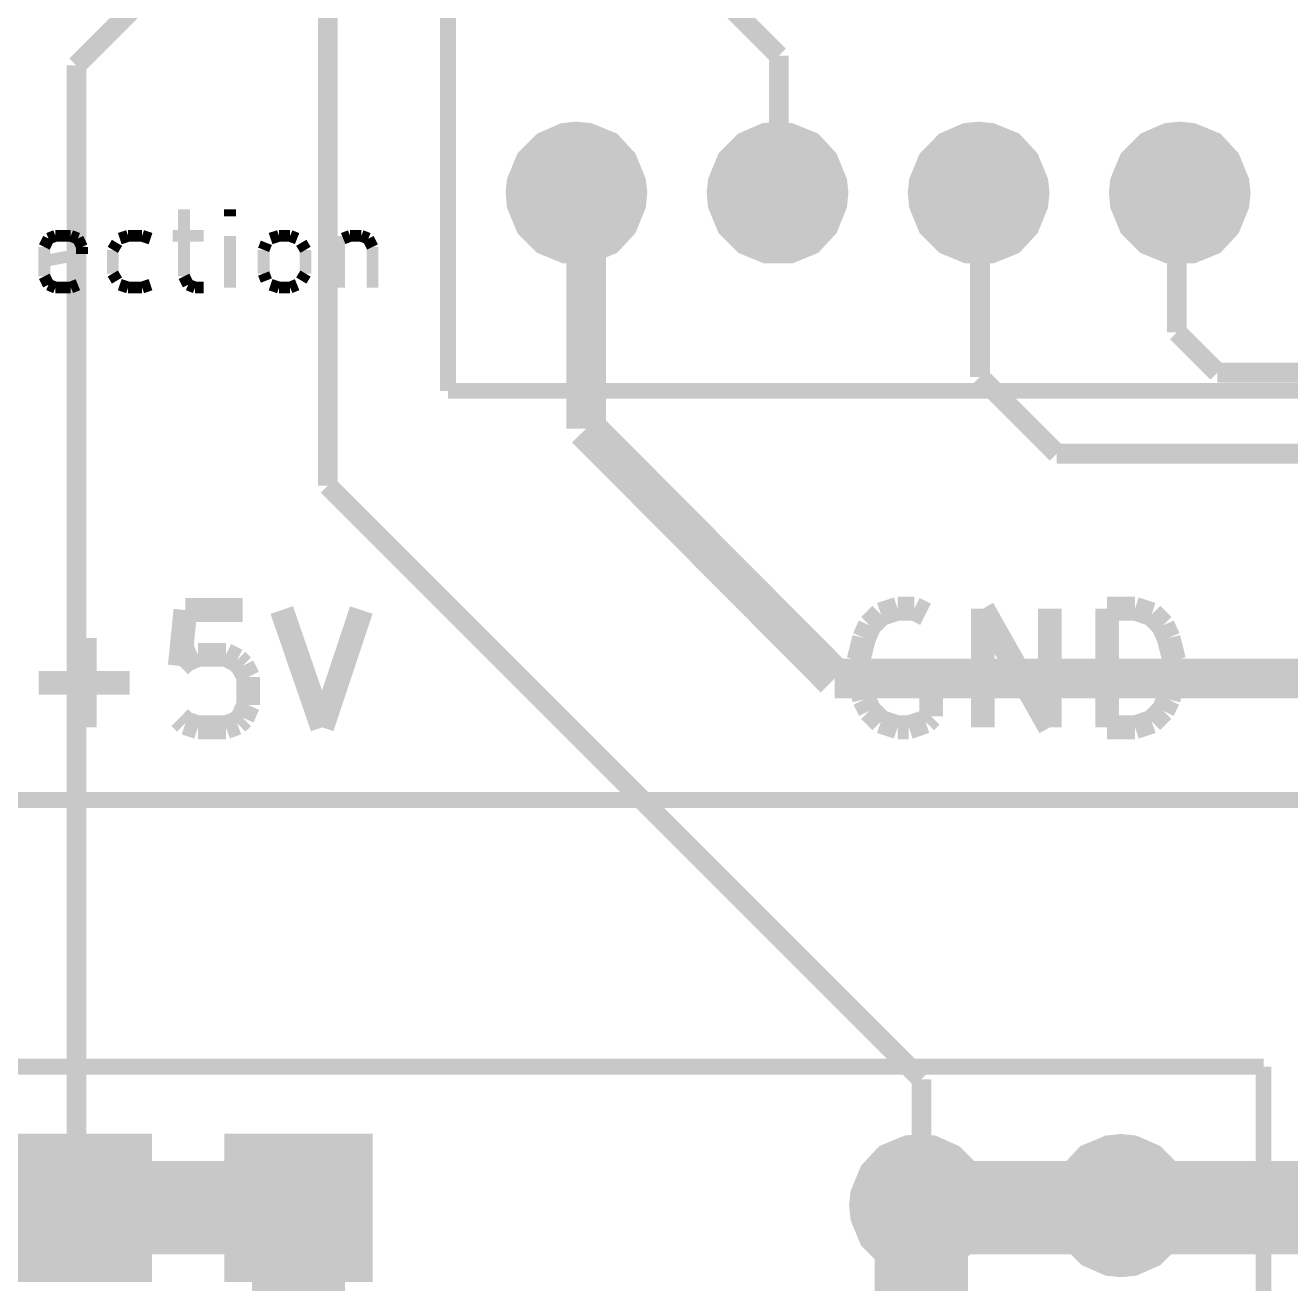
# Model space of a CAD drawing. Header units: millimetres. Extents: x 10 to 287, y 10 to 200.
# Drawn here: x 88.06 to 104.04, y 112.16 to 128.05 of the extents above; entities that cross this region are included whole.
import ezdxf

# ---------------------------------------------------------------- set-up
doc = ezdxf.new("R2010")
doc.units = ezdxf.units.MM
doc.layers.add('H', color=7, linetype='Continuous')
doc.layers.add('P', color=7, linetype='Continuous')

msp = doc.modelspace()

# ---------------------------------------------------------------- hatches: boundary and pattern name
at = {"layer": 'H', "linetype": 'Continuous'}
for points in [[(95.038, 125.095), (94.862, 125.113), (94.562, 125.236), (94.333, 125.465), (94.209, 125.765), (94.192, 125.924), (94.209, 126.1), (94.333, 126.4), (94.562, 126.63), (94.862, 126.753), (95.038, 126.753), (95.197, 126.753), (95.497, 126.63), (95.726, 126.4), (95.85, 126.1), (95.867, 125.924), (95.85, 125.765), (95.726, 125.465), (95.497, 125.236), (95.197, 125.113), (95.038, 125.095)], [(95.038, 125.095), (94.862, 125.113), (94.562, 125.236), (94.333, 125.465), (94.209, 125.765), (94.192, 125.924), (94.209, 126.1), (94.333, 126.4), (94.562, 126.63), (94.862, 126.753), (95.038, 126.753), (95.197, 126.753), (95.497, 126.63), (95.726, 126.4), (95.85, 126.1), (95.867, 125.924), (95.85, 125.765), (95.726, 125.465), (95.497, 125.236), (95.197, 125.113), (95.038, 125.095)], [(97.578, 125.095), (97.402, 125.113), (97.102, 125.236), (96.873, 125.465), (96.749, 125.765), (96.749, 125.924), (96.749, 126.1), (96.873, 126.4), (97.102, 126.63), (97.402, 126.753), (97.561, 126.753), (97.737, 126.753), (98.037, 126.63), (98.266, 126.4), (98.39, 126.1), (98.407, 125.924), (98.39, 125.765), (98.266, 125.465), (98.037, 125.236), (97.737, 125.113), (97.578, 125.095)], [(97.578, 125.095), (97.402, 125.113), (97.102, 125.236), (96.873, 125.465), (96.749, 125.765), (96.749, 125.924), (96.749, 126.1), (96.873, 126.4), (97.102, 126.63), (97.402, 126.753), (97.561, 126.753), (97.737, 126.753), (98.037, 126.63), (98.266, 126.4), (98.39, 126.1), (98.407, 125.924), (98.39, 125.765), (98.266, 125.465), (98.037, 125.236), (97.737, 125.113), (97.578, 125.095)], [(100.118, 125.095), (99.942, 125.113), (99.642, 125.236), (99.413, 125.465), (99.289, 125.765), (99.289, 125.924), (99.289, 126.1), (99.413, 126.4), (99.642, 126.63), (99.942, 126.753), (100.101, 126.753), (100.277, 126.753), (100.577, 126.63), (100.806, 126.4), (100.93, 126.1), (100.947, 125.924), (100.93, 125.765), (100.806, 125.465), (100.577, 125.236), (100.277, 125.113), (100.118, 125.095)], [(100.118, 125.095), (99.942, 125.113), (99.642, 125.236), (99.413, 125.465), (99.289, 125.765), (99.289, 125.924), (99.289, 126.1), (99.413, 126.4), (99.642, 126.63), (99.942, 126.753), (100.101, 126.753), (100.277, 126.753), (100.577, 126.63), (100.806, 126.4), (100.93, 126.1), (100.947, 125.924), (100.93, 125.765), (100.806, 125.465), (100.577, 125.236), (100.277, 125.113), (100.118, 125.095)], [(102.658, 125.095), (102.482, 125.113), (102.182, 125.236), (101.953, 125.465), (101.829, 125.765), (101.829, 125.924), (101.829, 126.1), (101.953, 126.4), (102.182, 126.63), (102.482, 126.753), (102.658, 126.753), (102.817, 126.753), (103.117, 126.63), (103.346, 126.4), (103.47, 126.1), (103.47, 125.924), (103.47, 125.765), (103.346, 125.465), (103.117, 125.236), (102.817, 125.113), (102.658, 125.095)], [(102.658, 125.095), (102.482, 125.113), (102.182, 125.236), (101.953, 125.465), (101.829, 125.765), (101.829, 125.924), (101.829, 126.1), (101.953, 126.4), (102.182, 126.63), (102.482, 126.753), (102.658, 126.753), (102.817, 126.753), (103.117, 126.63), (103.346, 126.4), (103.47, 126.1), (103.47, 125.924), (103.47, 125.765), (103.346, 125.465), (103.117, 125.236), (102.817, 125.113), (102.658, 125.095)], [(95.038, 125.448), (94.933, 125.448), (94.756, 125.536), (94.633, 125.659), (94.562, 125.836), (94.544, 125.924), (94.562, 126.03), (94.633, 126.189), (94.756, 126.33), (94.933, 126.4), (95.038, 126.4), (95.127, 126.4), (95.303, 126.33), (95.426, 126.189), (95.497, 126.03), (95.515, 125.924), (95.497, 125.836), (95.426, 125.659), (95.303, 125.536), (95.127, 125.448), (95.038, 125.448)], [(95.038, 125.448), (94.933, 125.448), (94.756, 125.536), (94.633, 125.659), (94.562, 125.836), (94.544, 125.924), (94.562, 126.03), (94.633, 126.189), (94.756, 126.33), (94.933, 126.4), (95.038, 126.4), (95.127, 126.4), (95.303, 126.33), (95.426, 126.189), (95.497, 126.03), (95.515, 125.924), (95.497, 125.836), (95.426, 125.659), (95.303, 125.536), (95.127, 125.448), (95.038, 125.448)], [(97.561, 125.448), (97.473, 125.448), (97.296, 125.536), (97.173, 125.659), (97.102, 125.836), (97.084, 125.924), (97.102, 126.03), (97.173, 126.189), (97.296, 126.33), (97.473, 126.4), (97.561, 126.4), (97.667, 126.4), (97.843, 126.33), (97.966, 126.189), (98.037, 126.03), (98.055, 125.924), (98.037, 125.836), (97.966, 125.659), (97.843, 125.536), (97.667, 125.448), (97.561, 125.448)], [(97.561, 125.448), (97.473, 125.448), (97.296, 125.536), (97.173, 125.659), (97.102, 125.836), (97.084, 125.924), (97.102, 126.03), (97.173, 126.189), (97.296, 126.33), (97.473, 126.4), (97.561, 126.4), (97.667, 126.4), (97.843, 126.33), (97.966, 126.189), (98.037, 126.03), (98.055, 125.924), (98.037, 125.836), (97.966, 125.659), (97.843, 125.536), (97.667, 125.448), (97.561, 125.448)], [(100.101, 125.448), (100.013, 125.448), (99.836, 125.536), (99.713, 125.659), (99.642, 125.836), (99.624, 125.924), (99.642, 126.03), (99.713, 126.189), (99.836, 126.33), (100.013, 126.4), (100.101, 126.4), (100.207, 126.4), (100.383, 126.33), (100.506, 126.189), (100.577, 126.03), (100.595, 125.924), (100.577, 125.836), (100.506, 125.659), (100.383, 125.536), (100.207, 125.448), (100.101, 125.448)], [(100.101, 125.448), (100.013, 125.448), (99.836, 125.536), (99.713, 125.659), (99.642, 125.836), (99.624, 125.924), (99.642, 126.03), (99.713, 126.189), (99.836, 126.33), (100.013, 126.4), (100.101, 126.4), (100.207, 126.4), (100.383, 126.33), (100.506, 126.189), (100.577, 126.03), (100.595, 125.924), (100.577, 125.836), (100.506, 125.659), (100.383, 125.536), (100.207, 125.448), (100.101, 125.448)], [(102.658, 125.448), (102.553, 125.448), (102.376, 125.536), (102.253, 125.659), (102.182, 125.836), (102.164, 125.924), (102.182, 126.03), (102.253, 126.189), (102.376, 126.33), (102.553, 126.4), (102.658, 126.4), (102.747, 126.4), (102.923, 126.33), (103.046, 126.189), (103.117, 126.03), (103.117, 125.924), (103.117, 125.836), (103.046, 125.659), (102.923, 125.536), (102.747, 125.448), (102.658, 125.448)], [(102.658, 125.448), (102.553, 125.448), (102.376, 125.536), (102.253, 125.659), (102.182, 125.836), (102.164, 125.924), (102.182, 126.03), (102.253, 126.189), (102.376, 126.33), (102.553, 126.4), (102.658, 126.4), (102.747, 126.4), (102.923, 126.33), (103.046, 126.189), (103.117, 126.03), (103.117, 125.924), (103.117, 125.836), (103.046, 125.659), (102.923, 125.536), (102.747, 125.448), (102.658, 125.448)], [(99.378, 112.307), (99.201, 112.324), (98.901, 112.448), (98.672, 112.677), (98.548, 112.977), (98.531, 113.136), (98.548, 113.312), (98.672, 113.594), (98.901, 113.824), (99.201, 113.947), (99.36, 113.965), (99.536, 113.947), (99.836, 113.824), (100.065, 113.594), (100.189, 113.312), (100.189, 113.136), (100.189, 112.977), (100.065, 112.677), (99.836, 112.448), (99.536, 112.324), (99.378, 112.307)], [(99.378, 112.307), (99.201, 112.324), (98.901, 112.448), (98.672, 112.677), (98.548, 112.977), (98.531, 113.136), (98.548, 113.312), (98.672, 113.594), (98.901, 113.824), (99.201, 113.947), (99.36, 113.965), (99.536, 113.947), (99.836, 113.824), (100.065, 113.594), (100.189, 113.312), (100.189, 113.136), (100.189, 112.977), (100.065, 112.677), (99.836, 112.448), (99.536, 112.324), (99.378, 112.307)], [(101.918, 112.307), (101.741, 112.324), (101.441, 112.448), (101.212, 112.677), (101.088, 112.977), (101.071, 113.136), (101.088, 113.312), (101.212, 113.594), (101.441, 113.824), (101.741, 113.947), (101.9, 113.965), (102.076, 113.947), (102.376, 113.824), (102.605, 113.594), (102.729, 113.312), (102.729, 113.136), (102.729, 112.977), (102.605, 112.677), (102.376, 112.448), (102.076, 112.324), (101.918, 112.307)], [(101.918, 112.307), (101.741, 112.324), (101.441, 112.448), (101.212, 112.677), (101.088, 112.977), (101.071, 113.136), (101.088, 113.312), (101.212, 113.594), (101.441, 113.824), (101.741, 113.947), (101.9, 113.965), (102.076, 113.947), (102.376, 113.824), (102.605, 113.594), (102.729, 113.312), (102.729, 113.136), (102.729, 112.977), (102.605, 112.677), (102.376, 112.448), (102.076, 112.324), (101.918, 112.307)], [(88.706, 112.66), (88.6, 112.66), (88.424, 112.73), (88.3, 112.871), (88.23, 113.048), (88.23, 113.136), (88.23, 113.242), (88.3, 113.4), (88.424, 113.542), (88.6, 113.612), (88.706, 113.612), (88.794, 113.612), (88.971, 113.542), (89.094, 113.4), (89.182, 113.242), (89.182, 113.136), (89.182, 113.048), (89.094, 112.871), (88.971, 112.73), (88.794, 112.66), (88.706, 112.66)], [(88.706, 112.66), (88.6, 112.66), (88.424, 112.73), (88.3, 112.871), (88.23, 113.048), (88.23, 113.136), (88.23, 113.242), (88.3, 113.4), (88.424, 113.542), (88.6, 113.612), (88.706, 113.612), (88.794, 113.612), (88.971, 113.542), (89.094, 113.4), (89.182, 113.242), (89.182, 113.136), (89.182, 113.048), (89.094, 112.871), (88.971, 112.73), (88.794, 112.66), (88.706, 112.66)], [(88.3, 112.695), (88.3, 113.542), (89.147, 113.542), (89.147, 112.695), (88.3, 112.695)], [(88.3, 112.695), (88.3, 113.542), (89.147, 113.542), (89.147, 112.695), (88.3, 112.695)], [(91.493, 112.66), (91.387, 112.66), (91.228, 112.73), (91.087, 112.871), (91.017, 113.048), (91.017, 113.136), (91.017, 113.242), (91.087, 113.4), (91.228, 113.542), (91.387, 113.612), (91.493, 113.612), (91.599, 113.612), (91.758, 113.542), (91.899, 113.4), (91.969, 113.242), (91.969, 113.136), (91.969, 113.048), (91.899, 112.871), (91.758, 112.73), (91.599, 112.66), (91.493, 112.66)], [(91.493, 112.66), (91.387, 112.66), (91.228, 112.73), (91.087, 112.871), (91.017, 113.048), (91.017, 113.136), (91.017, 113.242), (91.087, 113.4), (91.228, 113.542), (91.387, 113.612), (91.493, 113.612), (91.599, 113.612), (91.758, 113.542), (91.899, 113.4), (91.969, 113.242), (91.969, 113.136), (91.969, 113.048), (91.899, 112.871), (91.758, 112.73), (91.599, 112.66), (91.493, 112.66)], [(91.087, 112.695), (91.087, 113.542), (91.952, 113.542), (91.952, 112.695), (91.087, 112.695)], [(91.087, 112.695), (91.087, 113.542), (91.952, 113.542), (91.952, 112.695), (91.087, 112.695)], [(99.378, 112.66), (99.272, 112.66), (99.095, 112.73), (98.972, 112.871), (98.901, 113.048), (98.884, 113.136), (98.901, 113.242), (98.972, 113.4), (99.095, 113.542), (99.272, 113.612), (99.378, 113.612), (99.466, 113.612), (99.642, 113.542), (99.766, 113.4), (99.836, 113.242), (99.854, 113.136), (99.836, 113.048), (99.766, 112.871), (99.642, 112.73), (99.466, 112.66), (99.378, 112.66)], [(99.378, 112.66), (99.272, 112.66), (99.095, 112.73), (98.972, 112.871), (98.901, 113.048), (98.884, 113.136), (98.901, 113.242), (98.972, 113.4), (99.095, 113.542), (99.272, 113.612), (99.378, 113.612), (99.466, 113.612), (99.642, 113.542), (99.766, 113.4), (99.836, 113.242), (99.854, 113.136), (99.836, 113.048), (99.766, 112.871), (99.642, 112.73), (99.466, 112.66), (99.378, 112.66)], [(101.918, 112.66), (101.812, 112.66), (101.635, 112.73), (101.512, 112.871), (101.441, 113.048), (101.424, 113.136), (101.441, 113.242), (101.512, 113.4), (101.635, 113.542), (101.812, 113.612), (101.918, 113.612), (102.006, 113.612), (102.182, 113.542), (102.306, 113.4), (102.376, 113.242), (102.394, 113.136), (102.376, 113.048), (102.306, 112.871), (102.182, 112.73), (102.006, 112.66), (101.918, 112.66)], [(101.918, 112.66), (101.812, 112.66), (101.635, 112.73), (101.512, 112.871), (101.441, 113.048), (101.424, 113.136), (101.441, 113.242), (101.512, 113.4), (101.635, 113.542), (101.812, 113.612), (101.918, 113.612), (102.006, 113.612), (102.182, 113.542), (102.306, 113.4), (102.376, 113.242), (102.394, 113.136), (102.376, 113.048), (102.306, 112.871), (102.182, 112.73), (102.006, 112.66), (101.918, 112.66)]]:
    msp.add_hatch(color=256, dxfattribs=at).paths.add_polyline_path(points)

# ---------------------------------------------------------------- linework, layer by layer
at = {"layer": 'P'}
for points, const_width in [([(91.881, 132.45), (91.881, 122.238)], 0.25), ([(91.881, 132.45), (91.881, 122.238)], 0.25), ([(89.905, 128.746), (88.706, 127.547)], 0.25), ([(89.905, 128.746), (88.706, 127.547)], 0.25), ([(97.578, 127.67), (96.502, 128.746)], 0.25), ([(97.578, 127.67), (96.502, 128.746)], 0.25), ([(93.398, 123.437), (93.398, 128.446)], 0.2), ([(93.398, 123.437), (93.398, 128.446)], 0.2), ([(97.578, 125.924), (97.578, 127.67)], 0.25), ([(97.578, 125.924), (97.578, 127.67)], 0.25), ([(88.706, 127.547), (88.706, 114.018)], 0.25), ([(88.706, 127.547), (88.706, 114.018)], 0.25), ([(95.85, 125.942), (95.832, 126.1), (95.709, 126.4), (95.497, 126.63), (95.197, 126.753), (95.021, 126.771), (94.844, 126.753), (94.562, 126.63), (94.333, 126.4), (94.209, 126.1), (94.192, 125.942), (94.209, 125.765), (94.333, 125.465), (94.562, 125.236), (94.862, 125.113), (95.021, 125.113), (95.197, 125.113), (95.497, 125.236), (95.709, 125.465), (95.832, 125.765), (95.85, 125.942), (95.85, 125.942)], 0.132), ([(95.85, 125.942), (95.832, 126.1), (95.709, 126.4), (95.497, 126.63), (95.197, 126.753), (95.021, 126.771), (94.844, 126.753), (94.562, 126.63), (94.333, 126.4), (94.209, 126.1), (94.192, 125.942), (94.209, 125.765), (94.333, 125.465), (94.562, 125.236), (94.862, 125.113), (95.021, 125.113), (95.197, 125.113), (95.497, 125.236), (95.709, 125.465), (95.832, 125.765), (95.85, 125.942), (95.85, 125.942)], 0.132), ([(98.39, 125.942), (98.372, 126.1), (98.249, 126.4), (98.037, 126.63), (97.737, 126.753), (97.561, 126.771), (97.384, 126.753), (97.102, 126.63), (96.873, 126.4), (96.749, 126.1), (96.732, 125.942), (96.749, 125.765), (96.873, 125.465), (97.102, 125.236), (97.402, 125.113), (97.561, 125.113), (97.737, 125.113), (98.037, 125.236), (98.249, 125.465), (98.372, 125.765), (98.39, 125.942), (98.39, 125.942)], 0.132), ([(98.39, 125.942), (98.372, 126.1), (98.249, 126.4), (98.037, 126.63), (97.737, 126.753), (97.561, 126.771), (97.384, 126.753), (97.102, 126.63), (96.873, 126.4), (96.749, 126.1), (96.732, 125.942), (96.749, 125.765), (96.873, 125.465), (97.102, 125.236), (97.402, 125.113), (97.561, 125.113), (97.737, 125.113), (98.037, 125.236), (98.249, 125.465), (98.372, 125.765), (98.39, 125.942), (98.39, 125.942)], 0.132), ([(100.93, 125.942), (100.912, 126.1), (100.789, 126.4), (100.577, 126.63), (100.277, 126.753), (100.101, 126.771), (99.924, 126.753), (99.642, 126.63), (99.413, 126.4), (99.289, 126.1), (99.272, 125.942), (99.289, 125.765), (99.413, 125.465), (99.642, 125.236), (99.942, 125.113), (100.101, 125.113), (100.277, 125.113), (100.577, 125.236), (100.789, 125.465), (100.912, 125.765), (100.93, 125.942), (100.93, 125.942)], 0.132), ([(100.93, 125.942), (100.912, 126.1), (100.789, 126.4), (100.577, 126.63), (100.277, 126.753), (100.101, 126.771), (99.924, 126.753), (99.642, 126.63), (99.413, 126.4), (99.289, 126.1), (99.272, 125.942), (99.289, 125.765), (99.413, 125.465), (99.642, 125.236), (99.942, 125.113), (100.101, 125.113), (100.277, 125.113), (100.577, 125.236), (100.789, 125.465), (100.912, 125.765), (100.93, 125.942), (100.93, 125.942)], 0.132), ([(103.47, 125.942), (103.452, 126.1), (103.329, 126.4), (103.117, 126.63), (102.817, 126.753), (102.641, 126.771), (102.464, 126.753), (102.182, 126.63), (101.953, 126.4), (101.829, 126.1), (101.812, 125.942), (101.829, 125.765), (101.953, 125.465), (102.182, 125.236), (102.482, 125.113), (102.641, 125.113), (102.817, 125.113), (103.117, 125.236), (103.329, 125.465), (103.452, 125.765), (103.47, 125.942), (103.47, 125.942)], 0.132), ([(103.47, 125.942), (103.452, 126.1), (103.329, 126.4), (103.117, 126.63), (102.817, 126.753), (102.641, 126.771), (102.464, 126.753), (102.182, 126.63), (101.953, 126.4), (101.829, 126.1), (101.812, 125.942), (101.829, 125.765), (101.953, 125.465), (102.182, 125.236), (102.482, 125.113), (102.641, 125.113), (102.817, 125.113), (103.117, 125.236), (103.329, 125.465), (103.452, 125.765), (103.47, 125.942), (103.47, 125.942)], 0.132), ([(95.497, 125.942), (95.497, 126.03), (95.426, 126.206), (95.285, 126.33), (95.127, 126.418), (95.021, 126.418), (94.933, 126.418), (94.756, 126.33), (94.615, 126.206), (94.544, 126.03), (94.544, 125.942), (94.544, 125.836), (94.615, 125.677), (94.756, 125.536), (94.933, 125.465), (95.021, 125.465), (95.127, 125.465), (95.285, 125.536), (95.426, 125.677), (95.497, 125.836), (95.497, 125.942), (95.497, 125.942)], 0.132), ([(95.497, 125.942), (95.497, 126.03), (95.426, 126.206), (95.285, 126.33), (95.127, 126.418), (95.021, 126.418), (94.933, 126.418), (94.756, 126.33), (94.615, 126.206), (94.544, 126.03), (94.544, 125.942), (94.544, 125.836), (94.615, 125.677), (94.756, 125.536), (94.933, 125.465), (95.021, 125.465), (95.127, 125.465), (95.285, 125.536), (95.426, 125.677), (95.497, 125.836), (95.497, 125.942), (95.497, 125.942)], 0.132), ([(98.037, 125.942), (98.037, 126.03), (97.966, 126.206), (97.825, 126.33), (97.667, 126.418), (97.561, 126.418), (97.473, 126.418), (97.296, 126.33), (97.155, 126.206), (97.084, 126.03), (97.084, 125.942), (97.084, 125.836), (97.155, 125.677), (97.296, 125.536), (97.473, 125.465), (97.561, 125.465), (97.667, 125.465), (97.825, 125.536), (97.966, 125.677), (98.037, 125.836), (98.037, 125.942), (98.037, 125.942)], 0.132), ([(98.037, 125.942), (98.037, 126.03), (97.966, 126.206), (97.825, 126.33), (97.667, 126.418), (97.561, 126.418), (97.473, 126.418), (97.296, 126.33), (97.155, 126.206), (97.084, 126.03), (97.084, 125.942), (97.084, 125.836), (97.155, 125.677), (97.296, 125.536), (97.473, 125.465), (97.561, 125.465), (97.667, 125.465), (97.825, 125.536), (97.966, 125.677), (98.037, 125.836), (98.037, 125.942), (98.037, 125.942)], 0.132), ([(100.577, 125.942), (100.577, 126.03), (100.506, 126.206), (100.365, 126.33), (100.207, 126.418), (100.101, 126.418), (100.013, 126.418), (99.836, 126.33), (99.695, 126.206), (99.624, 126.03), (99.624, 125.942), (99.624, 125.836), (99.695, 125.677), (99.836, 125.536), (100.013, 125.465), (100.101, 125.465), (100.207, 125.465), (100.365, 125.536), (100.506, 125.677), (100.577, 125.836), (100.577, 125.942), (100.577, 125.942)], 0.132), ([(100.577, 125.942), (100.577, 126.03), (100.506, 126.206), (100.365, 126.33), (100.207, 126.418), (100.101, 126.418), (100.013, 126.418), (99.836, 126.33), (99.695, 126.206), (99.624, 126.03), (99.624, 125.942), (99.624, 125.836), (99.695, 125.677), (99.836, 125.536), (100.013, 125.465), (100.101, 125.465), (100.207, 125.465), (100.365, 125.536), (100.506, 125.677), (100.577, 125.836), (100.577, 125.942), (100.577, 125.942)], 0.132), ([(103.117, 125.942), (103.117, 126.03), (103.046, 126.206), (102.905, 126.33), (102.747, 126.418), (102.641, 126.418), (102.553, 126.418), (102.376, 126.33), (102.235, 126.206), (102.164, 126.03), (102.164, 125.942), (102.164, 125.836), (102.235, 125.677), (102.376, 125.536), (102.553, 125.465), (102.641, 125.465), (102.747, 125.465), (102.905, 125.536), (103.046, 125.677), (103.117, 125.836), (103.117, 125.942), (103.117, 125.942)], 0.132), ([(103.117, 125.942), (103.117, 126.03), (103.046, 126.206), (102.905, 126.33), (102.747, 126.418), (102.641, 126.418), (102.553, 126.418), (102.376, 126.33), (102.235, 126.206), (102.164, 126.03), (102.164, 125.942), (102.164, 125.836), (102.235, 125.677), (102.376, 125.536), (102.553, 125.465), (102.641, 125.465), (102.747, 125.465), (102.905, 125.536), (103.046, 125.677), (103.117, 125.836), (103.117, 125.942), (103.117, 125.942)], 0.132), ([(95.144, 125.818), (95.038, 125.924)], 0.5), ([(95.144, 125.818), (95.038, 125.924)], 0.5), ([(95.144, 122.961), (95.144, 125.818)], 0.5), ([(95.144, 122.961), (95.144, 125.818)], 0.5), ([(100.118, 124.795), (100.118, 125.924)], 0.25), ([(100.118, 124.795), (100.118, 125.924)], 0.25), ([(102.605, 125.853), (102.658, 125.924)], 0.25), ([(102.605, 125.853), (102.658, 125.924)], 0.25), ([(102.605, 124.178), (102.605, 125.853)], 0.25), ([(102.605, 124.178), (102.605, 125.853)], 0.25), ([(90.064, 125.73), (90.064, 124.883)], 0.15), ([(90.064, 125.73), (90.064, 124.883)], 0.15), ([(90.646, 125.73), (90.646, 125.642)], 0.15), ([(90.646, 125.73), (90.646, 125.642)], 0.15), ([(88.353, 125.36), (88.441, 125.395)], 0.15), ([(88.353, 125.36), (88.441, 125.395)], 0.15), ([(88.441, 125.395), (88.635, 125.395)], 0.15), ([(88.441, 125.395), (88.635, 125.395)], 0.15), ([(88.635, 125.395), (88.724, 125.36)], 0.15), ([(88.635, 125.395), (88.724, 125.36)], 0.15), ([(89.253, 125.36), (89.359, 125.395)], 0.15), ([(89.253, 125.36), (89.359, 125.395)], 0.15), ([(89.359, 125.395), (89.535, 125.395)], 0.15), ([(89.359, 125.395), (89.535, 125.395)], 0.15), ([(89.535, 125.395), (89.641, 125.36)], 0.15), ([(89.535, 125.395), (89.641, 125.36)], 0.15), ([(89.923, 125.395), (90.311, 125.395)], 0.15), ([(89.923, 125.395), (90.311, 125.395)], 0.15), ([(90.646, 124.742), (90.646, 125.395)], 0.15), ([(90.646, 124.742), (90.646, 125.395)], 0.15), ([(91.158, 125.36), (91.264, 125.395)], 0.15), ([(91.158, 125.36), (91.264, 125.395)], 0.15), ([(91.264, 125.395), (91.405, 125.395)], 0.15), ([(91.264, 125.395), (91.405, 125.395)], 0.15), ([(91.405, 125.395), (91.493, 125.36)], 0.15), ([(91.405, 125.395), (91.493, 125.36)], 0.15), ([(92.022, 125.395), (92.022, 124.742)], 0.15), ([(92.022, 125.395), (92.022, 124.742)], 0.15), ([(92.075, 125.36), (92.163, 125.395)], 0.15), ([(92.075, 125.36), (92.163, 125.395)], 0.15), ([(92.163, 125.395), (92.304, 125.395)], 0.15), ([(92.163, 125.395), (92.304, 125.395)], 0.15), ([(92.304, 125.395), (92.393, 125.36)], 0.15), ([(92.304, 125.395), (92.393, 125.36)], 0.15), ([(88.3, 125.254), (88.353, 125.36)], 0.15), ([(88.3, 125.254), (88.353, 125.36)], 0.15), ([(88.3, 124.883), (88.3, 125.254)], 0.15), ([(88.3, 124.883), (88.3, 125.254)], 0.15), ([(88.724, 125.36), (88.777, 125.254)], 0.15), ([(88.724, 125.36), (88.777, 125.254)], 0.15), ([(88.777, 125.254), (88.777, 125.166)], 0.15), ([(88.777, 125.254), (88.777, 125.166)], 0.15), ([(89.165, 125.218), (89.218, 125.307)], 0.15), ([(89.165, 125.218), (89.218, 125.307)], 0.15), ([(91.07, 125.218), (91.105, 125.307)], 0.15), ([(91.07, 125.218), (91.105, 125.307)], 0.15), ([(91.546, 125.307), (91.599, 125.218)], 0.15), ([(91.546, 125.307), (91.599, 125.218)], 0.15), ([(92.393, 125.36), (92.445, 125.254)], 0.15), ([(92.393, 125.36), (92.445, 125.254)], 0.15), ([(92.445, 125.254), (92.445, 124.742)], 0.15), ([(92.445, 125.254), (92.445, 124.742)], 0.15), ([(88.777, 125.166), (88.3, 125.077)], 0.15), ([(88.777, 125.166), (88.3, 125.077)], 0.15), ([(89.165, 124.919), (89.165, 125.218)], 0.15), ([(89.165, 124.919), (89.165, 125.218)], 0.15), ([(91.07, 124.919), (91.07, 125.218)], 0.15), ([(91.07, 124.919), (91.07, 125.218)], 0.15), ([(91.599, 125.218), (91.599, 124.919)], 0.15), ([(91.599, 125.218), (91.599, 124.919)], 0.15), ([(89.218, 124.83), (89.165, 124.919)], 0.15), ([(89.218, 124.83), (89.165, 124.919)], 0.15), ([(91.105, 124.83), (91.07, 124.919)], 0.15), ([(91.105, 124.83), (91.07, 124.919)], 0.15), ([(91.599, 124.919), (91.546, 124.83)], 0.15), ([(91.599, 124.919), (91.546, 124.83)], 0.15), ([(88.353, 124.778), (88.3, 124.883)], 0.15), ([(88.353, 124.778), (88.3, 124.883)], 0.15), ([(88.441, 124.742), (88.353, 124.778)], 0.15), ([(88.441, 124.742), (88.353, 124.778)], 0.15), ([(88.724, 124.778), (88.635, 124.742)], 0.15), ([(88.724, 124.778), (88.635, 124.742)], 0.15), ([(89.359, 124.742), (89.253, 124.778)], 0.15), ([(89.359, 124.742), (89.253, 124.778)], 0.15), ([(89.641, 124.778), (89.535, 124.742)], 0.15), ([(89.641, 124.778), (89.535, 124.742)], 0.15), ([(90.064, 124.883), (90.117, 124.778)], 0.15), ([(90.064, 124.883), (90.117, 124.778)], 0.15), ([(90.117, 124.778), (90.205, 124.742)], 0.15), ([(90.117, 124.778), (90.205, 124.742)], 0.15), ([(91.264, 124.742), (91.158, 124.778)], 0.15), ([(91.264, 124.742), (91.158, 124.778)], 0.15), ([(91.493, 124.778), (91.405, 124.742)], 0.15), ([(91.493, 124.778), (91.405, 124.742)], 0.15), ([(100.118, 123.613), (100.118, 124.795)], 0.25), ([(100.118, 123.613), (100.118, 124.795)], 0.25), ([(88.635, 124.742), (88.441, 124.742)], 0.15), ([(88.635, 124.742), (88.441, 124.742)], 0.15), ([(89.535, 124.742), (89.359, 124.742)], 0.15), ([(89.535, 124.742), (89.359, 124.742)], 0.15), ([(90.205, 124.742), (90.311, 124.742)], 0.15), ([(90.205, 124.742), (90.311, 124.742)], 0.15), ([(91.405, 124.742), (91.264, 124.742)], 0.15), ([(91.405, 124.742), (91.264, 124.742)], 0.15), ([(103.117, 123.666), (102.605, 124.178)], 0.25), ([(103.117, 123.666), (102.605, 124.178)], 0.25), ([(101.088, 122.643), (100.118, 123.613)], 0.25), ([(101.088, 122.643), (100.118, 123.613)], 0.25), ([(140.705, 123.666), (103.117, 123.666)], 0.25), ([(140.705, 123.666), (103.117, 123.666)], 0.25), ([(109.396, 123.437), (93.398, 123.437)], 0.2), ([(109.396, 123.437), (93.398, 123.437)], 0.2), ([(98.284, 119.803), (95.144, 122.961)], 0.5), ([(98.284, 119.803), (95.144, 122.961)], 0.5), ([(139.7, 122.643), (101.088, 122.643)], 0.25), ([(139.7, 122.643), (101.088, 122.643)], 0.25), ([(91.881, 122.238), (99.378, 114.741)], 0.25), ([(91.881, 122.238), (99.378, 114.741)], 0.25), ([(99.078, 120.685), (98.866, 120.615)], 0.3), ([(99.078, 120.685), (98.866, 120.615)], 0.3), ([(99.289, 120.685), (99.078, 120.685)], 0.3), ([(99.289, 120.685), (99.078, 120.685)], 0.3), ([(99.43, 120.615), (99.289, 120.685)], 0.3), ([(99.43, 120.615), (99.289, 120.685)], 0.3), ([(100.154, 119.186), (100.154, 120.685)], 0.3), ([(100.154, 120.685), (101, 119.186)], 0.3), ([(100.154, 119.186), (100.154, 120.685)], 0.3), ([(100.154, 120.685), (101, 119.186)], 0.3), ([(101, 119.186), (101, 120.685)], 0.3), ([(101, 119.186), (101, 120.685)], 0.3), ([(101.723, 119.186), (101.723, 120.685)], 0.3), ([(101.723, 120.685), (102.076, 120.685)], 0.3), ([(101.723, 119.186), (101.723, 120.685)], 0.3), ([(101.723, 120.685), (102.076, 120.685)], 0.3), ([(102.076, 120.685), (102.288, 120.615)], 0.3), ([(102.076, 120.685), (102.288, 120.615)], 0.3), ([(90.082, 120.668), (90.011, 119.962)], 0.3), ([(90.082, 120.668), (90.011, 119.962)], 0.3), ([(90.805, 120.668), (90.082, 120.668)], 0.3), ([(90.805, 120.668), (90.082, 120.668)], 0.3), ([(91.299, 120.668), (91.81, 119.186)], 0.3), ([(91.299, 120.668), (91.81, 119.186)], 0.3), ([(91.81, 119.186), (92.304, 120.668)], 0.3), ([(91.81, 119.186), (92.304, 120.668)], 0.3), ([(98.866, 120.615), (98.725, 120.474)], 0.3), ([(98.866, 120.615), (98.725, 120.474)], 0.3), ([(102.288, 120.615), (102.429, 120.474)], 0.3), ([(102.288, 120.615), (102.429, 120.474)], 0.3), ([(98.725, 120.474), (98.654, 120.315)], 0.3), ([(98.725, 120.474), (98.654, 120.315)], 0.3), ([(102.429, 120.474), (102.5, 120.315)], 0.3), ([(102.429, 120.474), (102.5, 120.315)], 0.3), ([(88.812, 119.186), (88.812, 120.315)], 0.3), ([(88.812, 119.186), (88.812, 120.315)], 0.3), ([(98.654, 120.315), (98.584, 120.033)], 0.3), ([(98.654, 120.315), (98.584, 120.033)], 0.3), ([(102.5, 120.315), (102.57, 120.033)], 0.3), ([(102.5, 120.315), (102.57, 120.033)], 0.3), ([(90.082, 120.033), (90.241, 120.103)], 0.3), ([(90.082, 120.033), (90.241, 120.103)], 0.3), ([(90.241, 120.103), (90.593, 120.103)], 0.3), ([(90.241, 120.103), (90.593, 120.103)], 0.3), ([(90.593, 120.103), (90.734, 120.033)], 0.3), ([(90.593, 120.103), (90.734, 120.033)], 0.3), ([(90.011, 119.962), (90.082, 120.033)], 0.3), ([(90.011, 119.962), (90.082, 120.033)], 0.3), ([(90.734, 120.033), (90.805, 119.962)], 0.3), ([(90.734, 120.033), (90.805, 119.962)], 0.3), ([(90.805, 119.962), (90.876, 119.821)], 0.3), ([(90.805, 119.962), (90.876, 119.821)], 0.3), ([(133.544, 119.803), (98.284, 119.803)], 0.5), ([(133.544, 119.803), (98.284, 119.803)], 0.5), ([(98.584, 120.033), (98.584, 119.821)], 0.3), ([(98.584, 120.033), (98.584, 119.821)], 0.3), ([(102.57, 120.033), (102.57, 119.821)], 0.3), ([(102.57, 120.033), (102.57, 119.821)], 0.3), ([(88.23, 119.75), (89.376, 119.75)], 0.3), ([(88.23, 119.75), (89.376, 119.75)], 0.3), ([(90.876, 119.821), (90.876, 119.468)], 0.3), ([(90.876, 119.821), (90.876, 119.468)], 0.3), ([(98.584, 119.821), (98.654, 119.539)], 0.3), ([(98.584, 119.821), (98.654, 119.539)], 0.3), ([(99.501, 119.821), (99.219, 119.821)], 0.3), ([(99.501, 119.821), (99.219, 119.821)], 0.3), ([(99.501, 119.327), (99.501, 119.821)], 0.3), ([(99.501, 119.327), (99.501, 119.821)], 0.3), ([(102.57, 119.821), (102.5, 119.539)], 0.3), ([(102.57, 119.821), (102.5, 119.539)], 0.3), ([(90.876, 119.468), (90.805, 119.309)], 0.3), ([(90.876, 119.468), (90.805, 119.309)], 0.3), ([(98.654, 119.539), (98.725, 119.398)], 0.3), ([(98.654, 119.539), (98.725, 119.398)], 0.3), ([(98.725, 119.398), (98.866, 119.257)], 0.3), ([(98.725, 119.398), (98.866, 119.257)], 0.3), ([(102.429, 119.398), (102.288, 119.257)], 0.3), ([(102.429, 119.398), (102.288, 119.257)], 0.3), ([(102.5, 119.539), (102.429, 119.398)], 0.3), ([(102.5, 119.539), (102.429, 119.398)], 0.3), ([(90.082, 119.239), (90.011, 119.309)], 0.3), ([(90.082, 119.239), (90.011, 119.309)], 0.3), ([(90.241, 119.186), (90.082, 119.239)], 0.3), ([(90.241, 119.186), (90.082, 119.239)], 0.3), ([(90.734, 119.239), (90.593, 119.186)], 0.3), ([(90.734, 119.239), (90.593, 119.186)], 0.3), ([(90.805, 119.309), (90.734, 119.239)], 0.3), ([(90.805, 119.309), (90.734, 119.239)], 0.3), ([(98.866, 119.257), (99.078, 119.186)], 0.3), ([(98.866, 119.257), (99.078, 119.186)], 0.3), ([(99.219, 119.186), (99.43, 119.257)], 0.3), ([(99.219, 119.186), (99.43, 119.257)], 0.3), ([(99.43, 119.257), (99.501, 119.327)], 0.3), ([(99.43, 119.257), (99.501, 119.327)], 0.3), ([(102.288, 119.257), (102.076, 119.186)], 0.3), ([(102.288, 119.257), (102.076, 119.186)], 0.3), ([(90.593, 119.186), (90.241, 119.186)], 0.3), ([(90.593, 119.186), (90.241, 119.186)], 0.3), ([(99.078, 119.186), (99.219, 119.186)], 0.3), ([(99.078, 119.186), (99.219, 119.186)], 0.3), ([(102.076, 119.186), (101.723, 119.186)], 0.3), ([(102.076, 119.186), (101.723, 119.186)], 0.3), ([(109.467, 118.269), (81.668, 118.269)], 0.2), ([(109.467, 118.269), (81.668, 118.269)], 0.2), ([(103.699, 114.9), (86.942, 114.9)], 0.2), ([(103.699, 114.9), (86.942, 114.9)], 0.2), ([(103.699, 114.9), (86.942, 114.9)], 0.2), ([(103.699, 114.9), (86.942, 114.9)], 0.2), ([(103.699, 114.9), (86.942, 114.9)], 0.2), ([(103.699, 114.9), (86.942, 114.9)], 0.2), ([(103.699, 92.798), (103.699, 114.9)], 0.2), ([(103.699, 92.798), (103.699, 114.9)], 0.2), ([(103.699, 92.798), (103.699, 114.9)], 0.2), ([(103.699, 92.798), (103.699, 114.9)], 0.2), ([(103.699, 92.798), (103.699, 114.9)], 0.2), ([(103.699, 92.798), (103.699, 114.9)], 0.2), ([(99.378, 114.741), (99.378, 113.118)], 0.25), ([(99.378, 114.741), (99.378, 113.118)], 0.25), ([(88.706, 114.018), (88.706, 113.118)], 0.25), ([(88.706, 114.018), (88.706, 113.118)], 0.25), ([(89.147, 112.695), (89.147, 113.542), (88.283, 113.542), (88.283, 112.695), (89.147, 112.695)], 1.027), ([(89.147, 112.695), (89.147, 113.542), (88.283, 113.542), (88.283, 112.695), (89.147, 112.695)], 1.027), ([(91.934, 112.695), (91.934, 113.542), (91.087, 113.542), (91.087, 112.695), (91.934, 112.695)], 1.027), ([(91.934, 112.695), (91.934, 113.542), (91.087, 113.542), (91.087, 112.695), (91.934, 112.695)], 1.027), ([(100.189, 113.153), (100.171, 113.312), (100.048, 113.612), (99.818, 113.841), (99.536, 113.965), (99.36, 113.983), (99.183, 113.965), (98.884, 113.841), (98.672, 113.612), (98.548, 113.312), (98.531, 113.153), (98.548, 112.977), (98.672, 112.677), (98.901, 112.448), (99.183, 112.324), (99.36, 112.307), (99.536, 112.324), (99.818, 112.448), (100.048, 112.677), (100.171, 112.977), (100.189, 113.153), (100.189, 113.153)], 0.132), ([(100.189, 113.153), (100.171, 113.312), (100.048, 113.612), (99.818, 113.841), (99.536, 113.965), (99.36, 113.983), (99.183, 113.965), (98.884, 113.841), (98.672, 113.612), (98.548, 113.312), (98.531, 113.153), (98.548, 112.977), (98.672, 112.677), (98.901, 112.448), (99.183, 112.324), (99.36, 112.307), (99.536, 112.324), (99.818, 112.448), (100.048, 112.677), (100.171, 112.977), (100.189, 113.153), (100.189, 113.153)], 0.132), ([(102.729, 113.153), (102.711, 113.312), (102.588, 113.612), (102.358, 113.841), (102.076, 113.965), (101.9, 113.983), (101.723, 113.965), (101.424, 113.841), (101.212, 113.612), (101.088, 113.312), (101.071, 113.153), (101.088, 112.977), (101.212, 112.677), (101.441, 112.448), (101.723, 112.324), (101.9, 112.307), (102.076, 112.324), (102.358, 112.448), (102.588, 112.677), (102.711, 112.977), (102.729, 113.153), (102.729, 113.153)], 0.132), ([(102.729, 113.153), (102.711, 113.312), (102.588, 113.612), (102.358, 113.841), (102.076, 113.965), (101.9, 113.983), (101.723, 113.965), (101.424, 113.841), (101.212, 113.612), (101.088, 113.312), (101.071, 113.153), (101.088, 112.977), (101.212, 112.677), (101.441, 112.448), (101.723, 112.324), (101.9, 112.307), (102.076, 112.324), (102.358, 112.448), (102.588, 112.677), (102.711, 112.977), (102.729, 113.153), (102.729, 113.153)], 0.132), ([(91.511, 113.118), (88.706, 113.118)], 1.177), ([(91.511, 113.118), (88.706, 113.118)], 1.177), ([(89.165, 113.153), (89.165, 113.242), (89.094, 113.418), (88.971, 113.542), (88.794, 113.612), (88.688, 113.63), (88.6, 113.612), (88.424, 113.542), (88.3, 113.418), (88.212, 113.242), (88.212, 113.153), (88.212, 113.048), (88.3, 112.871), (88.424, 112.748), (88.6, 112.677), (88.688, 112.66), (88.794, 112.677), (88.971, 112.748), (89.094, 112.871), (89.165, 113.048), (89.165, 113.153), (89.165, 113.153)], 0.132), ([(89.165, 113.153), (89.165, 113.242), (89.094, 113.418), (88.971, 113.542), (88.794, 113.612), (88.688, 113.63), (88.6, 113.612), (88.424, 113.542), (88.3, 113.418), (88.212, 113.242), (88.212, 113.153), (88.212, 113.048), (88.3, 112.871), (88.424, 112.748), (88.6, 112.677), (88.688, 112.66), (88.794, 112.677), (88.971, 112.748), (89.094, 112.871), (89.165, 113.048), (89.165, 113.153), (89.165, 113.153)], 0.132), ([(91.511, 113.118), (91.511, 111.39)], 1.177), ([(91.511, 113.118), (91.511, 111.39)], 1.177), ([(91.969, 113.153), (91.952, 113.242), (91.881, 113.418), (91.758, 113.542), (91.581, 113.612), (91.493, 113.63), (91.387, 113.612), (91.211, 113.542), (91.087, 113.418), (91.017, 113.242), (90.999, 113.153), (91.017, 113.048), (91.087, 112.871), (91.211, 112.748), (91.387, 112.677), (91.493, 112.66), (91.581, 112.677), (91.758, 112.748), (91.881, 112.871), (91.952, 113.048), (91.969, 113.153), (91.969, 113.153)], 0.132), ([(91.969, 113.153), (91.952, 113.242), (91.881, 113.418), (91.758, 113.542), (91.581, 113.612), (91.493, 113.63), (91.387, 113.612), (91.211, 113.542), (91.087, 113.418), (91.017, 113.242), (90.999, 113.153), (91.017, 113.048), (91.087, 112.871), (91.211, 112.748), (91.387, 112.677), (91.493, 112.66), (91.581, 112.677), (91.758, 112.748), (91.881, 112.871), (91.952, 113.048), (91.969, 113.153), (91.969, 113.153)], 0.132), ([(99.378, 113.118), (101.918, 113.118)], 1.177), ([(99.378, 105.886), (99.378, 113.118)], 1.177), ([(99.378, 113.118), (101.918, 113.118)], 1.177), ([(99.378, 105.886), (99.378, 113.118)], 1.177), ([(99.836, 113.153), (99.836, 113.242), (99.766, 113.418), (99.624, 113.542), (99.466, 113.612), (99.36, 113.63), (99.272, 113.612), (99.095, 113.542), (98.954, 113.418), (98.884, 113.242), (98.884, 113.153), (98.884, 113.048), (98.954, 112.871), (99.095, 112.748), (99.272, 112.677), (99.36, 112.66), (99.466, 112.677), (99.624, 112.748), (99.766, 112.871), (99.836, 113.048), (99.836, 113.153), (99.836, 113.153)], 0.132), ([(99.836, 113.153), (99.836, 113.242), (99.766, 113.418), (99.624, 113.542), (99.466, 113.612), (99.36, 113.63), (99.272, 113.612), (99.095, 113.542), (98.954, 113.418), (98.884, 113.242), (98.884, 113.153), (98.884, 113.048), (98.954, 112.871), (99.095, 112.748), (99.272, 112.677), (99.36, 112.66), (99.466, 112.677), (99.624, 112.748), (99.766, 112.871), (99.836, 113.048), (99.836, 113.153), (99.836, 113.153)], 0.132), ([(101.918, 113.118), (107.668, 113.118)], 1.177), ([(101.918, 113.118), (107.668, 113.118)], 1.177), ([(102.376, 113.153), (102.376, 113.242), (102.306, 113.418), (102.164, 113.542), (102.006, 113.612), (101.9, 113.63), (101.812, 113.612), (101.635, 113.542), (101.494, 113.418), (101.424, 113.242), (101.424, 113.153), (101.424, 113.048), (101.494, 112.871), (101.635, 112.748), (101.812, 112.677), (101.9, 112.66), (102.006, 112.677), (102.164, 112.748), (102.306, 112.871), (102.376, 113.048), (102.376, 113.153), (102.376, 113.153)], 0.132), ([(102.376, 113.153), (102.376, 113.242), (102.306, 113.418), (102.164, 113.542), (102.006, 113.612), (101.9, 113.63), (101.812, 113.612), (101.635, 113.542), (101.494, 113.418), (101.424, 113.242), (101.424, 113.153), (101.424, 113.048), (101.494, 112.871), (101.635, 112.748), (101.812, 112.677), (101.9, 112.66), (102.006, 112.677), (102.164, 112.748), (102.306, 112.871), (102.376, 113.048), (102.376, 113.153), (102.376, 113.153)], 0.132)]:
    msp.add_lwpolyline(points, dxfattribs=dict(at, const_width=const_width))

doc.saveas('drawing.dxf')
